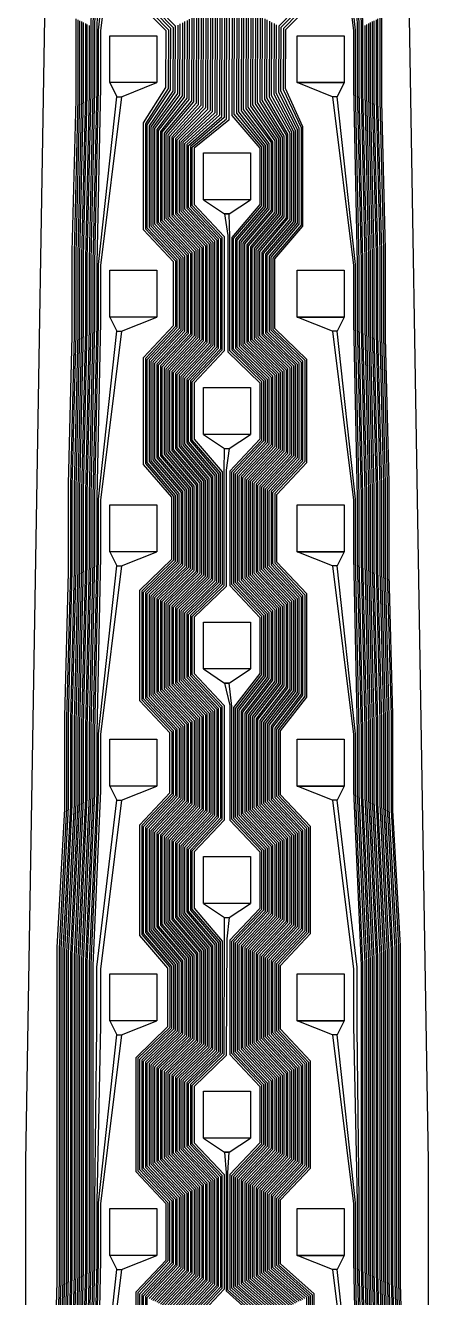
# Model space of a CAD drawing. Header units: inches. Extents: x 115980 to 170179, y 57000 to 74333.
# Drawn here: x 146915.3 to 147001.3, y 70112.4 to 70383.6 of the extents above; entities that cross this region are included whole.
import ezdxf

# ---------------------------------------------------------------- set-up
doc = ezdxf.new("R2010")
doc.units = ezdxf.units.IN
doc.header["$MEASUREMENT"] = 0
for name, color, linetype in [('metal', 221, 'Continuous'), ('nitride window', 40, 'Continuous'), ('profile', 140, 'Continuous')]:
    doc.layers.add(name, color=color, linetype=linetype)

msp = doc.modelspace()

# ---------------------------------------------------------------- linework, layer by layer
at = {"layer": 'metal'}
for points in [[(146924.49, 70085.82), (146925.29, 70117.42), (146925.29, 70135.42), (146925.29, 70167.42), (146925.29, 70185.42), (146926.89, 70218.22), (146926.89, 70234.62), (146927.69, 70268.62), (146927.69, 70284.22), (146928.49, 70319.02), (146928.49, 70333.82), (146929.29, 70369.42), (146929.29, 70383.42), (146930.09, 70419.82)], [(146930.49, 70420.02), (146929.69, 70383.22), (146929.69, 70369.62), (146928.89, 70333.62), (146928.89, 70319.22), (146928.09, 70284.02), (146928.09, 70268.82), (146927.29, 70234.42), (146927.29, 70218.42), (146925.69, 70185.22), (146925.69, 70167.62), (146925.69, 70135.22), (146925.69, 70117.62), (146924.89, 70085.62)], [(146925.29, 70085.42), (146926.09, 70117.82), (146926.09, 70135.02), (146926.09, 70167.82), (146926.09, 70185.02), (146927.69, 70218.62), (146927.69, 70234.22), (146928.49, 70269.02), (146928.49, 70283.82), (146929.29, 70319.42), (146929.29, 70333.42), (146930.09, 70369.82), (146930.09, 70383.02), (146930.89, 70420.22)], [(146931.29, 70420.42), (146930.49, 70382.82), (146930.49, 70370.02), (146929.69, 70333.22), (146929.69, 70319.62), (146928.89, 70283.62), (146928.89, 70269.22), (146928.09, 70234.02), (146928.09, 70218.82), (146926.49, 70184.82), (146926.49, 70168.02), (146926.49, 70134.82), (146926.49, 70118.02), (146925.69, 70085.22)], [(146985.29, 70420.42), (146986.09, 70382.82), (146986.09, 70370.02), (146986.89, 70333.22), (146986.89, 70319.62), (146987.69, 70283.62), (146987.69, 70269.22), (146988.49, 70234.02), (146988.49, 70218.82), (146990.09, 70184.82), (146990.09, 70168.02), (146990.09, 70134.82), (146990.09, 70118.02), (146990.89, 70085.22)], [(146991.29, 70085.42), (146990.49, 70117.82), (146990.49, 70135.02), (146990.49, 70167.82), (146990.49, 70185.02), (146988.89, 70218.62), (146988.89, 70234.22), (146988.09, 70269.02), (146988.09, 70283.82), (146987.29, 70319.42), (146987.29, 70333.42), (146986.49, 70369.82), (146986.49, 70383.02), (146985.69, 70420.22)], [(146986.09, 70420.02), (146986.89, 70383.22), (146986.89, 70369.62), (146987.69, 70333.62), (146987.69, 70319.22), (146988.49, 70284.02), (146988.49, 70268.82), (146989.29, 70234.42), (146989.29, 70218.42), (146990.89, 70185.22), (146990.89, 70167.62), (146990.89, 70135.22), (146990.89, 70117.62), (146991.69, 70085.62)], [(146992.09, 70085.82), (146991.29, 70117.42), (146991.29, 70135.42), (146991.29, 70167.42), (146991.29, 70185.42), (146989.69, 70218.22), (146989.69, 70234.62), (146988.89, 70268.62), (146988.89, 70284.22), (146988.09, 70319.02), (146988.09, 70333.82), (146987.29, 70369.42), (146987.29, 70383.42), (146986.49, 70419.82)], [(146926.09, 70085.02), (146926.89, 70118.22), (146926.89, 70134.62), (146926.89, 70168.22), (146926.89, 70184.62), (146928.49, 70219.02), (146928.49, 70233.82), (146929.29, 70269.42), (146929.29, 70283.42), (146930.09, 70319.82), (146930.09, 70333.02), (146930.89, 70370.22), (146930.89, 70382.62), (146934.79, 70418.42)], [(146935.79, 70418.42), (146931.29, 70382.42), (146931.31, 70370.43), (146930.49, 70332.82), (146930.49, 70320.02), (146929.69, 70283.22), (146929.69, 70269.62), (146928.89, 70233.62), (146928.89, 70219.22), (146927.29, 70184.42), (146927.29, 70168.42), (146927.29, 70134.42), (146927.29, 70118.42), (146926.49, 70084.82)], [(146980.79, 70418.42), (146985.29, 70382.42), (146985.28, 70370.43), (146986.09, 70332.82), (146986.09, 70320.02), (146986.89, 70283.22), (146986.89, 70269.62), (146987.69, 70233.62), (146987.69, 70219.22), (146989.29, 70184.42), (146989.29, 70168.42), (146989.29, 70134.42), (146989.29, 70118.42), (146990.09, 70084.82)], [(146990.49, 70085.02), (146989.69, 70118.22), (146989.69, 70134.62), (146989.69, 70168.22), (146989.69, 70184.62), (146988.09, 70219.02), (146988.09, 70233.82), (146987.29, 70269.42), (146987.29, 70283.42), (146986.49, 70319.82), (146986.49, 70333.02), (146985.69, 70370.22), (146985.69, 70382.62), (146981.79, 70418.42)], [(146938.89, 70089.22), (146938.89, 70113.62), (146945.29, 70120.42), (146945.29, 70132.42), (146938.89, 70139.22), (146938.89, 70163.62), (146945.69, 70170.22), (146945.69, 70182.62), (146939.69, 70189.62), (146939.69, 70213.22), (146946.09, 70220.02), (146946.09, 70232.82), (146939.69, 70239.62), (146939.69, 70263.22), (146946.49, 70269.82), (146946.49, 70283.02), (146940.49, 70290.02), (146940.49, 70312.82), (146946.89, 70319.62), (146946.89, 70333.22), (146940.49, 70340.02), (146940.49, 70362.82), (146945.28, 70370.39), (146945.29, 70382.42), (146938.79, 70389.17)], [(146939.29, 70389.42), (146945.79, 70382.67), (146945.77, 70370.13), (146940.89, 70362.62), (146940.89, 70340.22), (146947.29, 70333.42), (146947.29, 70319.42), (146940.89, 70312.62), (146940.89, 70290.22), (146946.89, 70283.22), (146946.89, 70269.62), (146940.09, 70263.02), (146940.09, 70239.82), (146946.49, 70233.02), (146946.49, 70219.82), (146940.09, 70213.02), (146940.09, 70189.82), (146946.09, 70182.82), (146946.09, 70170.02), (146939.29, 70163.42), (146939.29, 70139.42), (146945.69, 70132.62), (146945.69, 70120.22), (146939.29, 70113.42), (146939.29, 70089.42)], [(146939.69, 70089.62), (146939.69, 70113.22), (146946.09, 70120.02), (146946.09, 70132.82), (146939.69, 70139.62), (146939.69, 70163.22), (146946.49, 70169.82), (146946.49, 70183.02), (146940.49, 70190.02), (146940.49, 70212.82), (146946.89, 70219.62), (146946.89, 70233.22), (146940.49, 70240.02), (146940.49, 70262.82), (146947.29, 70269.42), (146947.29, 70283.42), (146941.29, 70290.42), (146941.29, 70312.42), (146947.69, 70319.22), (146947.69, 70333.62), (146941.29, 70340.42), (146941.29, 70362.42), (146946.27, 70369.87), (146946.29, 70382.92), (146939.79, 70389.67)], [(146940.29, 70389.92), (146946.79, 70383.17), (146946.77, 70369.62), (146941.69, 70362.22), (146941.69, 70340.62), (146948.09, 70333.82), (146948.09, 70319.02), (146941.69, 70312.22), (146941.69, 70290.62), (146947.69, 70283.62), (146947.69, 70269.22), (146940.89, 70262.62), (146940.89, 70240.22), (146947.29, 70233.42), (146947.29, 70219.42), (146940.89, 70212.62), (146940.89, 70190.22), (146946.89, 70183.22), (146946.89, 70169.62), (146940.09, 70163.02), (146940.09, 70139.82), (146946.49, 70133.02), (146946.49, 70119.82), (146940.09, 70113.02), (146940.09, 70089.82)], [(146940.49, 70090.02), (146940.49, 70112.82), (146946.89, 70119.62), (146946.89, 70133.22), (146940.49, 70140.02), (146940.49, 70162.82), (146947.29, 70169.42), (146947.29, 70183.42), (146941.29, 70190.42), (146941.29, 70212.42), (146947.69, 70219.22), (146947.69, 70233.62), (146941.29, 70240.42), (146941.29, 70262.42), (146948.09, 70269.02), (146948.09, 70283.82), (146942.09, 70290.82), (146942.09, 70312.02), (146948.49, 70318.82), (146948.49, 70334.02), (146942.09, 70340.82), (146942.09, 70362.02), (146947.26, 70369.36), (146947.29, 70383.42), (146940.79, 70390.17)], [(146949.29, 70108.42), (146955.69, 70115.22), (146955.69, 70137.62), (146949.29, 70144.42), (146949.29, 70158.42), (146956.09, 70165.02), (146956.09, 70187.82), (146950.09, 70194.82), (146950.09, 70208.02), (146956.49, 70214.82), (146956.49, 70238.02), (146950.09, 70244.82), (146950.09, 70258.02), (146956.89, 70264.62), (146956.89, 70288.22), (146950.89, 70295.22), (146950.89, 70307.62), (146957.29, 70314.42), (146957.29, 70338.42), (146950.89, 70345.22), (146950.89, 70357.62), (146958.18, 70363.69), (146958.29, 70388.92)], [(146958.79, 70389.17), (146958.67, 70363.43), (146951.29, 70357.42), (146951.29, 70345.42), (146957.69, 70338.62), (146957.69, 70314.22), (146951.29, 70307.42), (146951.29, 70295.42), (146957.29, 70288.42), (146957.29, 70264.42), (146950.49, 70257.82), (146950.49, 70245.02), (146956.89, 70238.22), (146956.89, 70214.62), (146950.49, 70207.82), (146950.49, 70195.02), (146956.49, 70188.02), (146956.49, 70164.82), (146949.69, 70158.22), (146949.69, 70144.62), (146956.09, 70137.82), (146956.09, 70115.02), (146949.69, 70108.22)], [(146975.7, 70389.98), (146969.32, 70383.48), (146969.29, 70369.42), (146973.29, 70361.42), (146973.29, 70341.42), (146967.29, 70334.42), (146967.29, 70318.42), (146974.09, 70311.82), (146974.09, 70291.02), (146967.69, 70284.22), (146967.69, 70268.62), (146974.09, 70261.82), (146974.09, 70241.02), (146968.49, 70233.82), (146968.49, 70219.02), (146974.89, 70212.22), (146974.89, 70190.62), (146968.49, 70183.82), (146968.49, 70169.02), (146974.89, 70162.22), (146974.89, 70140.62), (146968.49, 70133.82), (146968.49, 70119.02), (146975.69, 70112.62), (146975.69, 70090.22)], [(146976.09, 70090.02), (146976.09, 70112.82), (146968.89, 70119.22), (146968.89, 70133.62), (146975.29, 70140.42), (146975.29, 70162.42), (146968.89, 70169.22), (146968.89, 70183.62), (146975.29, 70190.42), (146975.29, 70212.42), (146968.89, 70219.22), (146968.89, 70233.62), (146974.49, 70240.82), (146974.49, 70262.02), (146968.09, 70268.82), (146968.09, 70284.02), (146974.49, 70290.82), (146974.49, 70312.02), (146967.69, 70318.62), (146967.69, 70334.22), (146973.69, 70341.22), (146973.69, 70361.62), (146969.79, 70369.67), (146969.82, 70383.22), (146976.19, 70389.72)], [(146976.69, 70389.46), (146970.32, 70382.96), (146970.29, 70369.92), (146974.09, 70361.82), (146974.09, 70341.02), (146968.09, 70334.02), (146968.09, 70318.82), (146974.89, 70312.22), (146974.89, 70290.62), (146968.49, 70283.82), (146968.49, 70269.02), (146974.89, 70262.22), (146974.89, 70240.62), (146969.29, 70233.42), (146969.29, 70219.42), (146975.69, 70212.62), (146975.69, 70190.22), (146969.29, 70183.42), (146969.29, 70169.42), (146975.69, 70162.62), (146975.69, 70140.22), (146969.29, 70133.42), (146969.29, 70119.42), (146976.49, 70113.02), (146976.49, 70089.82)], [(146976.89, 70089.62), (146976.89, 70113.22), (146969.69, 70119.62), (146969.69, 70133.22), (146976.09, 70140.02), (146976.09, 70162.82), (146969.69, 70169.62), (146969.69, 70183.22), (146976.09, 70190.02), (146976.09, 70212.82), (146969.69, 70219.62), (146969.69, 70233.22), (146975.29, 70240.42), (146975.29, 70262.42), (146968.89, 70269.22), (146968.89, 70283.62), (146975.29, 70290.42), (146975.29, 70312.42), (146968.49, 70319.02), (146968.49, 70333.82), (146974.49, 70340.82), (146974.49, 70362.02), (146970.79, 70370.17), (146970.81, 70382.71), (146977.18, 70389.21)], [(146952.79, 70386.17), (146952.72, 70366.53), (146946.49, 70359.82), (146946.49, 70343.02), (146952.89, 70336.22), (146952.89, 70316.62), (146946.49, 70309.82), (146946.49, 70293.02), (146952.49, 70286.02), (146952.49, 70266.82), (146945.69, 70260.22), (146945.69, 70242.62), (146952.09, 70235.82), (146952.09, 70217.02), (146945.69, 70210.22), (146945.69, 70192.62), (146951.69, 70185.62), (146951.69, 70167.22), (146944.89, 70160.62), (146944.89, 70142.22), (146951.29, 70135.42), (146951.29, 70117.42), (146944.89, 70110.62)], [(146945.29, 70110.42), (146951.69, 70117.22), (146951.69, 70135.62), (146945.29, 70142.42), (146945.29, 70160.42), (146952.09, 70167.02), (146952.09, 70185.82), (146946.09, 70192.82), (146946.09, 70210.02), (146952.49, 70216.82), (146952.49, 70236.02), (146946.09, 70242.82), (146946.09, 70260.02), (146952.89, 70266.62), (146952.89, 70286.22), (146946.89, 70293.22), (146946.89, 70309.62), (146953.29, 70316.42), (146953.29, 70336.42), (146946.89, 70343.22), (146946.89, 70359.62), (146953.22, 70366.27), (146953.29, 70386.42)], [(146953.79, 70386.67), (146953.71, 70366.01), (146947.29, 70359.42), (146947.29, 70343.42), (146953.69, 70336.62), (146953.69, 70316.22), (146947.29, 70309.42), (146947.29, 70293.42), (146953.29, 70286.42), (146953.29, 70266.42), (146946.49, 70259.82), (146946.49, 70243.02), (146952.89, 70236.22), (146952.89, 70216.62), (146946.49, 70209.82), (146946.49, 70193.02), (146952.49, 70186.02), (146952.49, 70166.82), (146945.69, 70160.22), (146945.69, 70142.62), (146952.09, 70135.82), (146952.09, 70117.02), (146945.69, 70110.22)], [(146946.09, 70110.02), (146952.49, 70116.82), (146952.49, 70136.02), (146946.09, 70142.82), (146946.09, 70160.02), (146952.89, 70166.62), (146952.89, 70186.22), (146946.89, 70193.22), (146946.89, 70209.62), (146953.29, 70216.42), (146953.29, 70236.42), (146946.89, 70243.22), (146946.89, 70259.62), (146953.69, 70266.22), (146953.69, 70286.62), (146947.69, 70293.62), (146947.69, 70309.22), (146954.09, 70316.02), (146954.09, 70336.82), (146947.69, 70343.62), (146947.69, 70359.22), (146954.21, 70365.75), (146954.29, 70386.92)], [(146954.79, 70387.17), (146954.7, 70365.49), (146948.09, 70359.02), (146948.09, 70343.82), (146954.49, 70337.02), (146954.49, 70315.82), (146948.09, 70309.02), (146948.09, 70293.82), (146954.09, 70286.82), (146954.09, 70266.02), (146947.29, 70259.42), (146947.29, 70243.42), (146953.69, 70236.62), (146953.69, 70216.22), (146947.29, 70209.42), (146947.29, 70193.42), (146953.29, 70186.42), (146953.29, 70166.42), (146946.49, 70159.82), (146946.49, 70143.02), (146952.89, 70136.22), (146952.89, 70116.62), (146946.49, 70109.82)], [(146946.89, 70109.62), (146953.29, 70116.42), (146953.29, 70136.42), (146946.89, 70143.22), (146946.89, 70159.62), (146953.69, 70166.22), (146953.69, 70186.62), (146947.69, 70193.62), (146947.69, 70209.22), (146954.09, 70216.02), (146954.09, 70236.82), (146947.69, 70243.62), (146947.69, 70259.22), (146954.49, 70265.82), (146954.49, 70287.02), (146948.49, 70294.02), (146948.49, 70308.82), (146954.89, 70315.62), (146954.89, 70337.22), (146948.49, 70344.02), (146948.49, 70358.82), (146955.2, 70365.24), (146955.29, 70387.42)], [(146955.79, 70387.67), (146955.7, 70364.98), (146948.89, 70358.62), (146948.89, 70344.22), (146955.29, 70337.42), (146955.29, 70315.42), (146948.89, 70308.62), (146948.89, 70294.22), (146954.89, 70287.22), (146954.89, 70265.62), (146948.09, 70259.02), (146948.09, 70243.82), (146954.49, 70237.02), (146954.49, 70215.82), (146948.09, 70209.02), (146948.09, 70193.82), (146954.09, 70186.82), (146954.09, 70166.02), (146947.29, 70159.42), (146947.29, 70143.42), (146953.69, 70136.62), (146953.69, 70116.22), (146947.29, 70109.42)], [(146947.69, 70109.22), (146954.09, 70116.02), (146954.09, 70136.82), (146947.69, 70143.62), (146947.69, 70159.22), (146954.49, 70165.82), (146954.49, 70187.02), (146948.49, 70194.02), (146948.49, 70208.82), (146954.89, 70215.62), (146954.89, 70237.22), (146948.49, 70244.02), (146948.49, 70258.82), (146955.29, 70265.42), (146955.29, 70287.42), (146949.29, 70294.42), (146949.29, 70308.42), (146955.69, 70315.22), (146955.69, 70337.62), (146949.29, 70344.42), (146949.29, 70358.42), (146956.19, 70364.72), (146956.29, 70387.92)], [(146956.79, 70388.17), (146956.69, 70364.46), (146949.69, 70358.22), (146949.69, 70344.62), (146956.09, 70337.82), (146956.09, 70315.02), (146949.69, 70308.22), (146949.69, 70294.62), (146955.69, 70287.62), (146955.69, 70265.22), (146948.89, 70258.62), (146948.89, 70244.22), (146955.29, 70237.42), (146955.29, 70215.42), (146948.89, 70208.62), (146948.89, 70194.22), (146954.89, 70187.22), (146954.89, 70165.62), (146948.09, 70159.02), (146948.09, 70143.82), (146954.49, 70137.02), (146954.49, 70115.82), (146948.09, 70109.02)], [(146948.49, 70108.82), (146954.89, 70115.62), (146954.89, 70137.22), (146948.49, 70144.02), (146948.49, 70158.82), (146955.29, 70165.42), (146955.29, 70187.42), (146949.29, 70194.42), (146949.29, 70208.42), (146955.69, 70215.22), (146955.69, 70237.62), (146949.29, 70244.42), (146949.29, 70258.42), (146956.09, 70265.02), (146956.09, 70287.82), (146950.09, 70294.82), (146950.09, 70308.02), (146956.49, 70314.82), (146956.49, 70338.02), (146950.09, 70344.82), (146950.09, 70358.02), (146957.18, 70364.21), (146957.29, 70388.42)], [(146957.79, 70388.67), (146957.68, 70363.95), (146950.49, 70357.82), (146950.49, 70345.02), (146956.89, 70338.22), (146956.89, 70314.62), (146950.49, 70307.82), (146950.49, 70295.02), (146956.49, 70288.02), (146956.49, 70264.82), (146949.69, 70258.22), (146949.69, 70244.62), (146956.09, 70237.82), (146956.09, 70215.02), (146949.69, 70208.22), (146949.69, 70194.62), (146955.69, 70187.62), (146955.69, 70165.22), (146948.89, 70158.62), (146948.89, 70144.22), (146955.29, 70137.42), (146955.29, 70115.42), (146948.89, 70108.62)], [(146959.4, 70388.63), (146959.29, 70364.42), (146965.29, 70357.42), (146965.29, 70345.42), (146959.29, 70338.42), (146959.29, 70314.42), (146966.09, 70307.82), (146966.09, 70295.02), (146959.69, 70288.22), (146959.69, 70264.62), (146966.09, 70257.82), (146966.09, 70245.02), (146960.49, 70237.82), (146960.49, 70215.02), (146966.89, 70208.22), (146966.89, 70194.62), (146960.49, 70187.82), (146960.49, 70165.02), (146966.89, 70158.22), (146966.89, 70144.62), (146960.49, 70137.82), (146960.49, 70115.02), (146967.69, 70108.62)], [(146968.09, 70108.82), (146960.89, 70115.22), (146960.89, 70137.62), (146967.29, 70144.42), (146967.29, 70158.42), (146960.89, 70165.22), (146960.89, 70187.62), (146967.29, 70194.42), (146967.29, 70208.42), (146960.89, 70215.22), (146960.89, 70237.62), (146966.49, 70244.82), (146966.49, 70258.02), (146960.09, 70264.82), (146960.09, 70288.02), (146966.49, 70294.82), (146966.49, 70308.02), (146959.69, 70314.62), (146959.69, 70338.22), (146965.69, 70345.22), (146965.69, 70357.62), (146959.79, 70364.67), (146959.9, 70388.37)], [(146960.39, 70388.12), (146960.29, 70364.92), (146966.09, 70357.82), (146966.09, 70345.02), (146960.09, 70338.02), (146960.09, 70314.82), (146966.89, 70308.22), (146966.89, 70294.62), (146960.49, 70287.82), (146960.49, 70265.02), (146966.89, 70258.22), (146966.89, 70244.62), (146961.29, 70237.42), (146961.29, 70215.42), (146967.69, 70208.62), (146967.69, 70194.22), (146961.29, 70187.42), (146961.29, 70165.42), (146967.69, 70158.62), (146967.69, 70144.22), (146961.29, 70137.42), (146961.29, 70115.42), (146968.49, 70109.02)], [(146968.89, 70109.22), (146961.69, 70115.62), (146961.69, 70137.22), (146968.09, 70144.02), (146968.09, 70158.82), (146961.69, 70165.62), (146961.69, 70187.22), (146968.09, 70194.02), (146968.09, 70208.82), (146961.69, 70215.62), (146961.69, 70237.22), (146967.29, 70244.42), (146967.29, 70258.42), (146960.89, 70265.22), (146960.89, 70287.62), (146967.29, 70294.42), (146967.29, 70308.42), (146960.49, 70315.02), (146960.49, 70337.82), (146966.49, 70344.82), (146966.49, 70358.02), (146960.79, 70365.17), (146960.89, 70387.86)], [(146961.39, 70387.6), (146961.29, 70365.42), (146966.89, 70358.22), (146966.89, 70344.62), (146960.89, 70337.62), (146960.89, 70315.22), (146967.69, 70308.62), (146967.69, 70294.22), (146961.29, 70287.42), (146961.29, 70265.42), (146967.69, 70258.62), (146967.69, 70244.22), (146962.09, 70237.02), (146962.09, 70215.82), (146968.49, 70209.02), (146968.49, 70193.82), (146962.09, 70187.02), (146962.09, 70165.82), (146968.49, 70159.02), (146968.49, 70143.82), (146962.09, 70137.02), (146962.09, 70115.82), (146969.29, 70109.42)], [(146969.69, 70109.62), (146962.49, 70116.02), (146962.49, 70136.82), (146968.89, 70143.62), (146968.89, 70159.22), (146962.49, 70166.02), (146962.49, 70186.82), (146968.89, 70193.62), (146968.89, 70209.22), (146962.49, 70216.02), (146962.49, 70236.82), (146968.09, 70244.02), (146968.09, 70258.82), (146961.69, 70265.62), (146961.69, 70287.22), (146968.09, 70294.02), (146968.09, 70308.82), (146961.29, 70315.42), (146961.29, 70337.42), (146967.29, 70344.42), (146967.29, 70358.42), (146961.79, 70365.67), (146961.88, 70387.34)], [(146962.38, 70387.09), (146962.29, 70365.92), (146967.69, 70358.62), (146967.69, 70344.22), (146961.69, 70337.22), (146961.69, 70315.62), (146968.49, 70309.02), (146968.49, 70293.82), (146962.09, 70287.02), (146962.09, 70265.82), (146968.49, 70259.02), (146968.49, 70243.82), (146962.89, 70236.62), (146962.89, 70216.22), (146969.29, 70209.42), (146969.29, 70193.42), (146962.89, 70186.62), (146962.89, 70166.22), (146969.29, 70159.42), (146969.29, 70143.42), (146962.89, 70136.62), (146962.89, 70116.22), (146970.09, 70109.82)], [(146970.49, 70110.02), (146963.29, 70116.42), (146963.29, 70136.42), (146969.69, 70143.22), (146969.69, 70159.62), (146963.29, 70166.42), (146963.29, 70186.42), (146969.69, 70193.22), (146969.69, 70209.62), (146963.29, 70216.42), (146963.29, 70236.42), (146968.89, 70243.62), (146968.89, 70259.22), (146962.49, 70266.02), (146962.49, 70286.82), (146968.89, 70293.62), (146968.89, 70309.22), (146962.09, 70315.82), (146962.09, 70337.02), (146968.09, 70344.02), (146968.09, 70358.82), (146962.79, 70366.17), (146962.87, 70386.83)], [(146963.37, 70386.57), (146963.29, 70366.42), (146968.49, 70359.02), (146968.49, 70343.82), (146962.49, 70336.82), (146962.49, 70316.02), (146969.29, 70309.42), (146969.29, 70293.42), (146962.89, 70286.62), (146962.89, 70266.22), (146969.29, 70259.42), (146969.29, 70243.42), (146963.69, 70236.22), (146963.69, 70216.62), (146970.09, 70209.82), (146970.09, 70193.02), (146963.69, 70186.22), (146963.69, 70166.62), (146970.09, 70159.82), (146970.09, 70143.02), (146963.69, 70136.22), (146963.69, 70116.62), (146970.89, 70110.22)], [(146971.29, 70110.42), (146964.09, 70116.82), (146964.09, 70136.02), (146970.49, 70142.82), (146970.49, 70160.02), (146964.09, 70166.82), (146964.09, 70186.02), (146970.49, 70192.82), (146970.49, 70210.02), (146964.09, 70216.82), (146964.09, 70236.02), (146969.69, 70243.22), (146969.69, 70259.62), (146963.29, 70266.42), (146963.29, 70286.42), (146969.69, 70293.22), (146969.69, 70309.62), (146962.89, 70316.22), (146962.89, 70336.62), (146968.89, 70343.62), (146968.89, 70359.22), (146963.79, 70366.67), (146963.87, 70386.31)], [(146921.29, 70087.42), (146922.09, 70115.82), (146922.09, 70137.02), (146922.09, 70165.82), (146922.09, 70187.02), (146923.69, 70216.62), (146923.69, 70236.22), (146924.49, 70267.02), (146924.49, 70285.82), (146925.29, 70317.42), (146925.29, 70335.42), (146926.09, 70367.82), (146926.09, 70385.02)], [(146926.49, 70384.82), (146926.49, 70368.02), (146925.69, 70335.22), (146925.69, 70317.62), (146924.89, 70285.62), (146924.89, 70267.22), (146924.09, 70236.02), (146924.09, 70216.82), (146922.49, 70186.82), (146922.49, 70166.02), (146922.49, 70136.82), (146922.49, 70116.02), (146921.69, 70087.22)], [(146922.09, 70087.02), (146922.89, 70116.22), (146922.89, 70136.62), (146922.89, 70166.22), (146922.89, 70186.62), (146924.49, 70217.02), (146924.49, 70235.82), (146925.29, 70267.42), (146925.29, 70285.42), (146926.09, 70317.82), (146926.09, 70335.02), (146926.89, 70368.22), (146926.89, 70384.62)], [(146927.29, 70384.42), (146927.29, 70368.42), (146926.49, 70334.82), (146926.49, 70318.02), (146925.69, 70285.22), (146925.69, 70267.62), (146924.89, 70235.62), (146924.89, 70217.22), (146923.29, 70186.42), (146923.29, 70166.42), (146923.29, 70136.42), (146923.29, 70116.42), (146922.49, 70086.82)], [(146922.89, 70086.62), (146923.69, 70116.62), (146923.69, 70136.22), (146923.69, 70166.62), (146923.69, 70186.22), (146925.29, 70217.42), (146925.29, 70235.42), (146926.09, 70267.82), (146926.09, 70285.02), (146926.89, 70318.22), (146926.89, 70334.62), (146927.69, 70368.62), (146927.69, 70384.22)], [(146928.09, 70384.02), (146928.09, 70368.82), (146927.29, 70334.42), (146927.29, 70318.42), (146926.49, 70284.82), (146926.49, 70268.02), (146925.69, 70235.22), (146925.69, 70217.62), (146924.09, 70186.02), (146924.09, 70166.82), (146924.09, 70136.02), (146924.09, 70116.82), (146923.29, 70086.42)], [(146923.69, 70086.22), (146924.49, 70117.02), (146924.49, 70135.82), (146924.49, 70167.02), (146924.49, 70185.82), (146926.09, 70217.82), (146926.09, 70235.02), (146926.89, 70268.22), (146926.89, 70284.62), (146927.69, 70318.62), (146927.69, 70334.22), (146928.49, 70369.02), (146928.49, 70383.82)], [(146928.89, 70383.62), (146928.89, 70369.22), (146928.09, 70334.02), (146928.09, 70318.82), (146927.29, 70284.42), (146927.29, 70268.42), (146926.49, 70234.82), (146926.49, 70218.02), (146924.89, 70185.62), (146924.89, 70167.22), (146924.89, 70135.62), (146924.89, 70117.22), (146924.09, 70086.02)], [(146947.79, 70383.67), (146947.76, 70369.1), (146942.49, 70361.82), (146942.49, 70341.02), (146948.89, 70334.22), (146948.89, 70318.62), (146942.49, 70311.82), (146942.49, 70291.02), (146948.49, 70284.02), (146948.49, 70268.82), (146941.69, 70262.22), (146941.69, 70240.62), (146948.09, 70233.82), (146948.09, 70219.02), (146941.69, 70212.22), (146941.69, 70190.62), (146947.69, 70183.62), (146947.69, 70169.22), (146940.89, 70162.62), (146940.89, 70140.22), (146947.29, 70133.42), (146947.29, 70119.42), (146940.89, 70112.62), (146940.89, 70090.22)], [(146941.29, 70090.42), (146941.29, 70112.42), (146947.69, 70119.22), (146947.69, 70133.62), (146941.29, 70140.42), (146941.29, 70162.42), (146948.09, 70169.02), (146948.09, 70183.82), (146942.09, 70190.82), (146942.09, 70212.02), (146948.49, 70218.82), (146948.49, 70234.02), (146942.09, 70240.82), (146942.09, 70262.02), (146948.89, 70268.62), (146948.89, 70284.22), (146942.89, 70291.22), (146942.89, 70311.62), (146949.29, 70318.42), (146949.29, 70334.42), (146942.89, 70341.22), (146942.89, 70361.62), (146948.25, 70368.84), (146948.29, 70383.92)], [(146948.79, 70384.17), (146948.75, 70368.59), (146943.29, 70361.42), (146943.29, 70341.42), (146949.69, 70334.62), (146949.69, 70318.22), (146943.29, 70311.42), (146943.29, 70291.42), (146949.29, 70284.42), (146949.29, 70268.42), (146942.49, 70261.82), (146942.49, 70241.02), (146948.89, 70234.22), (146948.89, 70218.62), (146942.49, 70211.82), (146942.49, 70191.02), (146948.49, 70184.02), (146948.49, 70168.82), (146941.69, 70162.22), (146941.69, 70140.62), (146948.09, 70133.82), (146948.09, 70119.02), (146941.69, 70112.22)], [(146942.09, 70112.02), (146948.49, 70118.82), (146948.49, 70134.02), (146942.09, 70140.82), (146942.09, 70162.02), (146948.89, 70168.62), (146948.89, 70184.22), (146942.89, 70191.22), (146942.89, 70211.62), (146949.29, 70218.42), (146949.29, 70234.42), (146942.89, 70241.22), (146942.89, 70261.62), (146949.69, 70268.22), (146949.69, 70284.62), (146943.69, 70291.62), (146943.69, 70311.22), (146950.09, 70318.02), (146950.09, 70334.82), (146943.69, 70341.62), (146943.69, 70361.22), (146949.25, 70368.33), (146949.29, 70384.42)], [(146949.79, 70384.67), (146949.74, 70368.07), (146944.09, 70361.02), (146944.09, 70341.82), (146950.49, 70335.02), (146950.49, 70317.82), (146944.09, 70311.02), (146944.09, 70291.82), (146950.09, 70284.82), (146950.09, 70268.02), (146943.29, 70261.42), (146943.29, 70241.42), (146949.69, 70234.62), (146949.69, 70218.22), (146943.29, 70211.42), (146943.29, 70191.42), (146949.29, 70184.42), (146949.29, 70168.42), (146942.49, 70161.82), (146942.49, 70141.02), (146948.89, 70134.22), (146948.89, 70118.62), (146942.49, 70111.82)], [(146942.89, 70111.62), (146949.29, 70118.42), (146949.29, 70134.42), (146942.89, 70141.22), (146942.89, 70161.62), (146949.69, 70168.22), (146949.69, 70184.62), (146943.69, 70191.62), (146943.69, 70211.22), (146950.09, 70218.02), (146950.09, 70234.82), (146943.69, 70241.62), (146943.69, 70261.22), (146950.49, 70267.82), (146950.49, 70285.02), (146944.49, 70292.02), (146944.49, 70310.82), (146950.89, 70317.62), (146950.89, 70335.22), (146944.49, 70342.02), (146944.49, 70360.82), (146950.24, 70367.81), (146950.29, 70384.92)], [(146950.79, 70385.17), (146950.73, 70367.56), (146944.89, 70360.62), (146944.89, 70342.22), (146951.29, 70335.42), (146951.29, 70317.42), (146944.89, 70310.62), (146944.89, 70292.22), (146950.89, 70285.22), (146950.89, 70267.62), (146944.09, 70261.02), (146944.09, 70241.82), (146950.49, 70235.02), (146950.49, 70217.82), (146944.09, 70211.02), (146944.09, 70191.82), (146950.09, 70184.82), (146950.09, 70168.02), (146943.29, 70161.42), (146943.29, 70141.42), (146949.69, 70134.62), (146949.69, 70118.22), (146943.29, 70111.42)], [(146943.69, 70111.22), (146950.09, 70118.02), (146950.09, 70134.82), (146943.69, 70141.62), (146943.69, 70161.22), (146950.49, 70167.82), (146950.49, 70185.02), (146944.49, 70192.02), (146944.49, 70210.82), (146950.89, 70217.62), (146950.89, 70235.22), (146944.49, 70242.02), (146944.49, 70260.82), (146951.29, 70267.42), (146951.29, 70285.42), (146945.29, 70292.42), (146945.29, 70310.42), (146951.69, 70317.22), (146951.69, 70335.62), (146945.29, 70342.42), (146945.29, 70360.42), (146951.23, 70367.3), (146951.29, 70385.42)], [(146951.79, 70385.67), (146951.73, 70367.04), (146945.69, 70360.22), (146945.69, 70342.62), (146952.09, 70335.82), (146952.09, 70317.02), (146945.69, 70310.22), (146945.69, 70292.62), (146951.69, 70285.62), (146951.69, 70267.22), (146944.89, 70260.62), (146944.89, 70242.22), (146951.29, 70235.42), (146951.29, 70217.42), (146944.89, 70210.62), (146944.89, 70192.22), (146950.89, 70185.22), (146950.89, 70167.62), (146944.09, 70161.02), (146944.09, 70141.82), (146950.49, 70135.02), (146950.49, 70117.82), (146944.09, 70111.02)], [(146944.49, 70110.82), (146950.89, 70117.62), (146950.89, 70135.22), (146944.49, 70142.02), (146944.49, 70160.82), (146951.29, 70167.42), (146951.29, 70185.42), (146945.29, 70192.42), (146945.29, 70210.42), (146951.69, 70217.22), (146951.69, 70235.62), (146945.29, 70242.42), (146945.29, 70260.42), (146952.09, 70267.02), (146952.09, 70285.82), (146946.09, 70292.82), (146946.09, 70310.02), (146952.49, 70316.82), (146952.49, 70336.02), (146946.09, 70342.82), (146946.09, 70360.02), (146952.22, 70366.78), (146952.29, 70385.92)], [(146964.36, 70386.05), (146964.29, 70366.92), (146969.29, 70359.42), (146969.29, 70343.42), (146963.29, 70336.42), (146963.29, 70316.42), (146970.09, 70309.82), (146970.09, 70293.02), (146963.69, 70286.22), (146963.69, 70266.62), (146970.09, 70259.82), (146970.09, 70243.02), (146964.49, 70235.82), (146964.49, 70217.02), (146970.89, 70210.22), (146970.89, 70192.62), (146964.49, 70185.82), (146964.49, 70167.02), (146970.89, 70160.22), (146970.89, 70142.62), (146964.49, 70135.82), (146964.49, 70117.02), (146971.69, 70110.62)], [(146972.09, 70110.82), (146964.89, 70117.22), (146964.89, 70135.62), (146971.29, 70142.42), (146971.29, 70160.42), (146964.89, 70167.22), (146964.89, 70185.62), (146971.29, 70192.42), (146971.29, 70210.42), (146964.89, 70217.22), (146964.89, 70235.62), (146970.49, 70242.82), (146970.49, 70260.02), (146964.09, 70266.82), (146964.09, 70286.02), (146970.49, 70292.82), (146970.49, 70310.02), (146963.69, 70316.62), (146963.69, 70336.22), (146969.69, 70343.22), (146969.69, 70359.62), (146964.79, 70367.17), (146964.86, 70385.8)], [(146965.35, 70385.54), (146965.29, 70367.42), (146970.09, 70359.82), (146970.09, 70343.02), (146964.09, 70336.02), (146964.09, 70316.82), (146970.89, 70310.22), (146970.89, 70292.62), (146964.49, 70285.82), (146964.49, 70267.02), (146970.89, 70260.22), (146970.89, 70242.62), (146965.29, 70235.42), (146965.29, 70217.42), (146971.69, 70210.62), (146971.69, 70192.22), (146965.29, 70185.42), (146965.29, 70167.42), (146971.69, 70160.62), (146971.69, 70142.22), (146965.29, 70135.42), (146965.29, 70117.42), (146972.49, 70111.02)], [(146972.89, 70111.22), (146965.69, 70117.62), (146965.69, 70135.22), (146972.09, 70142.02), (146972.09, 70160.82), (146965.69, 70167.62), (146965.69, 70185.22), (146972.09, 70192.02), (146972.09, 70210.82), (146965.69, 70217.62), (146965.69, 70235.22), (146971.29, 70242.42), (146971.29, 70260.42), (146964.89, 70267.22), (146964.89, 70285.62), (146971.29, 70292.42), (146971.29, 70310.42), (146964.49, 70317.02), (146964.49, 70335.82), (146970.49, 70342.82), (146970.49, 70360.02), (146965.79, 70367.67), (146965.85, 70385.28)], [(146966.35, 70385.02), (146966.29, 70367.92), (146970.89, 70360.22), (146970.89, 70342.62), (146964.89, 70335.62), (146964.89, 70317.22), (146971.69, 70310.62), (146971.69, 70292.22), (146965.29, 70285.42), (146965.29, 70267.42), (146971.69, 70260.62), (146971.69, 70242.22), (146966.09, 70235.02), (146966.09, 70217.82), (146972.49, 70211.02), (146972.49, 70191.82), (146966.09, 70185.02), (146966.09, 70167.82), (146972.49, 70161.02), (146972.49, 70141.82), (146966.09, 70135.02), (146966.09, 70117.82), (146973.29, 70111.42)], [(146973.69, 70111.62), (146966.49, 70118.02), (146966.49, 70134.82), (146972.89, 70141.62), (146972.89, 70161.22), (146966.49, 70168.02), (146966.49, 70184.82), (146972.89, 70191.62), (146972.89, 70211.22), (146966.49, 70218.02), (146966.49, 70234.82), (146972.09, 70242.02), (146972.09, 70260.82), (146965.69, 70267.62), (146965.69, 70285.22), (146972.09, 70292.02), (146972.09, 70310.82), (146965.29, 70317.42), (146965.29, 70335.42), (146971.29, 70342.42), (146971.29, 70360.42), (146966.79, 70368.17), (146966.84, 70384.77)], [(146967.34, 70384.51), (146967.29, 70368.42), (146971.69, 70360.62), (146971.69, 70342.22), (146965.69, 70335.22), (146965.69, 70317.62), (146972.49, 70311.02), (146972.49, 70291.82), (146966.09, 70285.02), (146966.09, 70267.82), (146972.49, 70261.02), (146972.49, 70241.82), (146966.89, 70234.62), (146966.89, 70218.22), (146973.29, 70211.42), (146973.29, 70191.42), (146966.89, 70184.62), (146966.89, 70168.22), (146973.29, 70161.42), (146973.29, 70141.42), (146966.89, 70134.62), (146966.89, 70118.22), (146974.09, 70111.82)], [(146974.49, 70112.02), (146967.29, 70118.42), (146967.29, 70134.42), (146973.69, 70141.22), (146973.69, 70161.62), (146967.29, 70168.42), (146967.29, 70184.42), (146973.69, 70191.22), (146973.69, 70211.62), (146967.29, 70218.42), (146967.29, 70234.42), (146972.89, 70241.62), (146972.89, 70261.22), (146966.49, 70268.02), (146966.49, 70284.82), (146972.89, 70291.62), (146972.89, 70311.22), (146966.09, 70317.82), (146966.09, 70335.02), (146972.09, 70342.02), (146972.09, 70360.82), (146967.79, 70368.67), (146967.84, 70384.25)], [(146968.33, 70383.99), (146968.29, 70368.92), (146972.49, 70361.02), (146972.49, 70341.82), (146966.49, 70334.82), (146966.49, 70318.02), (146973.29, 70311.42), (146973.29, 70291.42), (146966.89, 70284.62), (146966.89, 70268.22), (146973.29, 70261.42), (146973.29, 70241.42), (146967.69, 70234.22), (146967.69, 70218.62), (146974.09, 70211.82), (146974.09, 70191.02), (146967.69, 70184.22), (146967.69, 70168.62), (146974.09, 70161.82), (146974.09, 70141.02), (146967.69, 70134.22), (146967.69, 70118.62), (146974.89, 70112.22)], [(146975.29, 70090.42), (146975.29, 70112.42), (146968.09, 70118.82), (146968.09, 70134.02), (146974.49, 70140.82), (146974.49, 70162.02), (146968.09, 70168.82), (146968.09, 70184.02), (146974.49, 70190.82), (146974.49, 70212.02), (146968.09, 70218.82), (146968.09, 70234.02), (146973.69, 70241.22), (146973.69, 70261.62), (146967.29, 70268.42), (146967.29, 70284.42), (146973.69, 70291.22), (146973.69, 70311.62), (146966.89, 70318.22), (146966.89, 70334.62), (146972.89, 70341.62), (146972.89, 70361.22), (146968.79, 70369.17), (146968.83, 70383.74)], [(146987.69, 70383.62), (146987.69, 70369.22), (146988.49, 70334.02), (146988.49, 70318.82), (146989.29, 70284.42), (146989.29, 70268.42), (146990.09, 70234.82), (146990.09, 70218.02), (146991.69, 70185.62), (146991.69, 70167.22), (146991.69, 70135.62), (146991.69, 70117.22), (146992.49, 70086.02)], [(146992.89, 70086.22), (146992.09, 70117.02), (146992.09, 70135.82), (146992.09, 70167.02), (146992.09, 70185.82), (146990.49, 70217.82), (146990.49, 70235.02), (146989.69, 70268.22), (146989.69, 70284.62), (146988.89, 70318.62), (146988.89, 70334.22), (146988.09, 70369.02), (146988.09, 70383.82)], [(146988.49, 70384.02), (146988.49, 70368.82), (146989.29, 70334.42), (146989.29, 70318.42), (146990.09, 70284.82), (146990.09, 70268.02), (146990.89, 70235.22), (146990.89, 70217.62), (146992.49, 70186.02), (146992.49, 70166.82), (146992.49, 70136.02), (146992.49, 70116.82), (146993.29, 70086.42)], [(146993.69, 70086.62), (146992.89, 70116.62), (146992.89, 70136.22), (146992.89, 70166.62), (146992.89, 70186.22), (146991.29, 70217.42), (146991.29, 70235.42), (146990.49, 70267.82), (146990.49, 70285.02), (146989.69, 70318.22), (146989.69, 70334.62), (146988.89, 70368.62), (146988.89, 70384.22)], [(146989.29, 70384.42), (146989.29, 70368.42), (146990.09, 70334.82), (146990.09, 70318.02), (146990.89, 70285.22), (146990.89, 70267.62), (146991.69, 70235.62), (146991.69, 70217.22), (146993.29, 70186.42), (146993.29, 70166.42), (146993.29, 70136.42), (146993.29, 70116.42), (146994.09, 70086.82)], [(146994.49, 70087.02), (146993.69, 70116.22), (146993.69, 70136.62), (146993.69, 70166.22), (146993.69, 70186.62), (146992.09, 70217.02), (146992.09, 70235.82), (146991.29, 70267.42), (146991.29, 70285.42), (146990.49, 70317.82), (146990.49, 70335.02), (146989.69, 70368.22), (146989.69, 70384.62)], [(146990.09, 70384.82), (146990.09, 70368.02), (146990.89, 70335.22), (146990.89, 70317.62), (146991.69, 70285.62), (146991.69, 70267.22), (146992.49, 70236.02), (146992.49, 70216.82), (146994.09, 70186.82), (146994.09, 70166.02), (146994.09, 70136.82), (146994.09, 70116.02), (146994.89, 70087.22)], [(146995.29, 70087.42), (146994.49, 70115.82), (146994.49, 70137.02), (146994.49, 70165.82), (146994.49, 70187.02), (146992.89, 70216.62), (146992.89, 70236.22), (146992.09, 70267.02), (146992.09, 70285.82), (146991.29, 70317.42), (146991.29, 70335.42), (146990.49, 70367.82), (146990.49, 70385.02)], [(146990.89, 70385.22), (146990.89, 70367.62), (146991.69, 70335.62), (146991.69, 70317.22), (146992.49, 70286.02), (146992.49, 70266.82), (146993.29, 70236.42), (146993.29, 70216.42), (146994.89, 70187.22), (146994.89, 70165.62), (146994.89, 70137.22), (146994.89, 70115.62), (146995.69, 70087.62)], [(146996.09, 70087.82), (146995.29, 70115.42), (146995.29, 70137.42), (146995.29, 70165.42), (146995.29, 70187.42), (146993.69, 70216.22), (146993.69, 70236.62), (146992.89, 70266.62), (146992.89, 70286.22), (146992.09, 70317.02), (146992.09, 70335.82), (146991.29, 70367.42), (146991.29, 70385.42)], [(146926.89, 70084.62), (146927.69, 70118.62), (146927.69, 70134.22), (146927.69, 70168.62), (146927.69, 70184.22), (146929.29, 70219.42), (146929.29, 70233.42), (146930.09, 70269.82), (146930.09, 70283.02), (146930.89, 70320.22), (146930.89, 70332.62), (146934.79, 70368.42), (146934.79, 70368.42), (146935.79, 70368.42), (146931.29, 70332.42), (146931.29, 70320.42), (146930.49, 70282.82), (146930.49, 70270.02), (146929.69, 70233.22), (146929.69, 70219.62), (146928.09, 70184.02), (146928.09, 70168.82), (146928.09, 70134.02), (146928.09, 70118.82), (146927.29, 70084.42)], [(146989.69, 70084.62), (146988.89, 70118.62), (146988.89, 70134.22), (146988.89, 70168.62), (146988.89, 70184.22), (146987.29, 70219.42), (146987.29, 70233.42), (146986.49, 70269.82), (146986.49, 70283.02), (146985.69, 70320.22), (146985.69, 70332.62), (146981.79, 70368.42), (146981.79, 70368.42), (146980.79, 70368.42), (146985.29, 70332.42), (146985.29, 70320.42), (146986.09, 70282.82), (146986.09, 70270.02), (146986.89, 70233.22), (146986.89, 70219.62), (146988.49, 70184.02), (146988.49, 70168.82), (146988.49, 70134.02), (146988.49, 70118.82), (146989.29, 70084.42)], [(146967.29, 70108.42), (146960.09, 70114.82), (146960.09, 70138.02), (146966.49, 70144.82), (146966.49, 70158.02), (146960.09, 70164.82), (146960.09, 70188.02), (146966.49, 70194.82), (146966.49, 70208.02), (146960.09, 70214.82), (146960.09, 70238.02), (146965.69, 70245.22), (146965.69, 70257.62), (146959.29, 70264.42), (146959.29, 70288.42), (146965.69, 70295.22), (146965.69, 70307.62), (146958.89, 70314.22), (146958.89, 70338.62), (146958.79, 70343.42), (146958.79, 70343.42), (146957.79, 70343.42), (146958.49, 70338.82), (146958.49, 70314.02), (146965.29, 70307.42), (146965.29, 70295.42), (146958.89, 70288.62), (146958.89, 70264.22), (146965.29, 70257.42), (146965.29, 70245.42), (146959.69, 70238.22), (146959.69, 70214.62), (146966.09, 70207.82), (146966.09, 70195.02), (146959.69, 70188.22), (146959.69, 70164.62), (146966.09, 70157.82), (146966.09, 70145.02), (146959.69, 70138.22), (146959.69, 70114.62), (146966.89, 70108.22)], [(146927.69, 70084.22), (146928.49, 70119.02), (146928.49, 70133.82), (146928.49, 70169.02), (146928.49, 70183.82), (146930.09, 70219.82), (146930.09, 70233.02), (146930.89, 70270.22), (146930.89, 70282.62), (146934.79, 70318.42), (146934.79, 70318.42), (146935.79, 70318.42), (146931.29, 70282.42), (146931.29, 70270.42), (146930.49, 70232.82), (146930.49, 70220.02), (146928.89, 70183.62), (146928.89, 70169.22), (146928.89, 70133.62), (146928.89, 70119.22), (146928.09, 70084.02)], [(146988.89, 70084.22), (146988.09, 70119.02), (146988.09, 70133.82), (146988.09, 70169.02), (146988.09, 70183.82), (146986.49, 70219.82), (146986.49, 70233.02), (146985.69, 70270.22), (146985.69, 70282.62), (146981.79, 70318.42), (146981.79, 70318.42), (146980.79, 70318.42), (146985.29, 70282.42), (146985.29, 70270.42), (146986.09, 70232.82), (146986.09, 70220.02), (146987.69, 70183.62), (146987.69, 70169.22), (146987.69, 70133.62), (146987.69, 70119.22), (146988.49, 70084.02)], [(146950.09, 70108.02), (146956.49, 70114.82), (146956.49, 70138.02), (146950.09, 70144.82), (146950.09, 70158.02), (146956.89, 70164.62), (146956.89, 70188.22), (146950.89, 70195.22), (146950.89, 70207.62), (146957.29, 70214.42), (146957.29, 70238.42), (146950.89, 70245.22), (146950.89, 70257.62), (146957.69, 70264.22), (146957.69, 70288.62), (146957.79, 70293.42), (146957.79, 70293.42), (146958.79, 70293.42), (146958.09, 70288.82), (146958.09, 70264.02), (146951.31, 70257.45), (146951.29, 70245.42), (146957.69, 70238.62), (146957.69, 70214.22), (146951.31, 70207.45), (146951.29, 70195.42), (146957.29, 70188.42), (146957.29, 70164.42), (146950.49, 70157.82), (146950.49, 70145.02), (146956.89, 70138.22), (146956.89, 70114.62), (146950.49, 70107.82)], [(146928.49, 70083.82), (146929.29, 70119.42), (146929.29, 70133.42), (146929.29, 70169.42), (146929.29, 70183.42), (146930.89, 70220.22), (146930.89, 70232.62), (146934.79, 70268.42), (146934.79, 70268.42), (146935.79, 70268.42), (146931.29, 70232.42), (146931.29, 70220.42), (146929.69, 70183.22), (146929.69, 70169.62), (146929.69, 70133.22), (146929.69, 70119.62), (146928.89, 70083.62)], [(146988.09, 70083.82), (146987.29, 70119.42), (146987.29, 70133.42), (146987.29, 70169.42), (146987.29, 70183.42), (146985.69, 70220.22), (146985.69, 70232.62), (146981.79, 70268.42), (146981.79, 70268.42), (146980.79, 70268.42), (146985.29, 70232.42), (146985.29, 70220.42), (146986.89, 70183.22), (146986.89, 70169.62), (146986.89, 70133.22), (146986.89, 70119.62), (146987.69, 70083.62)], [(146966.49, 70108.02), (146959.29, 70114.42), (146959.29, 70138.42), (146965.69, 70145.22), (146965.69, 70157.62), (146959.29, 70164.42), (146959.29, 70188.42), (146965.69, 70195.22), (146965.69, 70207.62), (146959.29, 70214.42), (146959.29, 70238.42), (146958.79, 70243.42), (146958.79, 70243.42), (146957.79, 70243.42), (146958.89, 70238.62), (146958.89, 70214.22), (146965.29, 70207.42), (146965.28, 70195.39), (146958.89, 70188.62), (146958.89, 70164.22), (146965.29, 70157.42), (146965.29, 70145.42), (146958.89, 70138.62), (146958.89, 70114.22), (146966.09, 70107.82)], [(146950.89, 70107.62), (146957.29, 70114.42), (146957.29, 70138.42), (146950.89, 70145.22), (146950.89, 70157.62), (146957.69, 70164.22), (146957.79, 70188.67), (146957.79, 70193.42), (146957.79, 70193.42), (146958.79, 70193.42), (146958.29, 70188.92), (146958.09, 70164.02), (146951.29, 70157.42), (146951.29, 70145.42), (146957.69, 70138.62), (146957.69, 70114.22), (146951.29, 70107.42)]]:
    msp.add_lwpolyline(points, dxfattribs=at)
for points in [[(146933.29, 70381.42), (146943.29, 70381.42), (146943.29, 70371.42), (146933.29, 70371.42)], [(146973.29, 70381.42), (146983.29, 70381.42), (146983.29, 70371.42), (146973.29, 70371.42)], [(146943.29, 70371.42), (146933.29, 70371.42), (146934.79, 70368.42), (146935.79, 70368.42), (146943.29, 70371.42)], [(146973.29, 70371.42), (146983.29, 70371.42), (146981.79, 70368.42), (146980.79, 70368.42), (146973.29, 70371.42)], [(146953.29, 70356.42), (146963.29, 70356.42), (146963.29, 70346.42), (146953.29, 70346.42)], [(146963.29, 70346.42), (146953.29, 70346.42), (146957.79, 70343.42), (146958.79, 70343.42), (146963.29, 70346.42)], [(146933.29, 70331.42), (146943.29, 70331.42), (146943.29, 70321.42), (146933.29, 70321.42)], [(146973.29, 70331.42), (146983.29, 70331.42), (146983.29, 70321.42), (146973.29, 70321.42)], [(146943.29, 70321.42), (146933.29, 70321.42), (146934.79, 70318.42), (146935.79, 70318.42), (146943.29, 70321.42)], [(146973.29, 70321.42), (146983.29, 70321.42), (146981.79, 70318.42), (146980.79, 70318.42), (146973.29, 70321.42)], [(146953.29, 70306.42), (146963.29, 70306.42), (146963.29, 70296.42), (146953.29, 70296.42)], [(146963.29, 70296.42), (146953.29, 70296.42), (146957.79, 70293.42), (146958.79, 70293.42), (146963.29, 70296.42)], [(146933.29, 70281.42), (146943.29, 70281.42), (146943.29, 70271.42), (146933.29, 70271.42)], [(146973.29, 70281.42), (146983.29, 70281.42), (146983.29, 70271.42), (146973.29, 70271.42)], [(146943.29, 70271.42), (146933.29, 70271.42), (146934.79, 70268.42), (146935.79, 70268.42), (146943.29, 70271.42)], [(146973.29, 70271.42), (146983.29, 70271.42), (146981.79, 70268.42), (146980.79, 70268.42), (146973.29, 70271.42)], [(146953.29, 70256.42), (146963.29, 70256.42), (146963.29, 70246.42), (146953.29, 70246.42)], [(146963.29, 70246.42), (146953.29, 70246.42), (146957.79, 70243.42), (146958.79, 70243.42), (146963.29, 70246.42)], [(146933.29, 70231.42), (146943.29, 70231.42), (146943.29, 70221.42), (146933.29, 70221.42)], [(146973.29, 70231.42), (146983.29, 70231.42), (146983.29, 70221.42), (146973.29, 70221.42)], [(146943.29, 70221.42), (146933.29, 70221.42), (146934.79, 70218.42), (146935.79, 70218.42), (146943.29, 70221.42)], [(146973.29, 70221.42), (146983.29, 70221.42), (146981.79, 70218.42), (146980.79, 70218.42), (146973.29, 70221.42)], [(146934.79, 70218.42), (146935.79, 70218.42), (146931.29, 70182.42), (146931.29, 70170.42), (146930.49, 70132.82), (146930.49, 70120.02), (146929.69, 70083.22), (146929.69, 70069.62), (146928.89, 70033.62), (146928.89, 70019.22), (146932.79, 69971.42), (146932.19, 69971.42), (146928.49, 70019.02), (146928.49, 70033.82), (146929.29, 70069.42), (146929.29, 70083.42), (146930.09, 70119.82), (146930.09, 70133.02), (146930.49, 70170.02), (146930.49, 70182.82), (146934.79, 70218.42)], [(146981.79, 70218.42), (146980.79, 70218.42), (146985.29, 70182.42), (146985.29, 70170.42), (146986.09, 70132.82), (146986.09, 70120.02), (146986.89, 70083.22), (146986.89, 70069.62), (146987.69, 70033.62), (146987.69, 70019.22), (146982.59, 69971.42), (146983.19, 69971.42), (146988.09, 70019.02), (146988.09, 70033.82), (146987.29, 70069.42), (146987.29, 70083.42), (146986.49, 70119.82), (146986.49, 70133.02), (146986.09, 70170.02), (146986.09, 70182.82), (146981.79, 70218.42)], [(146953.29, 70206.42), (146963.29, 70206.42), (146963.29, 70196.42), (146953.29, 70196.42)], [(146963.29, 70196.42), (146953.29, 70196.42), (146957.79, 70193.42), (146958.79, 70193.42), (146963.29, 70196.42)], [(146933.29, 70181.42), (146943.29, 70181.42), (146943.29, 70171.42), (146933.29, 70171.42)], [(146973.29, 70181.42), (146983.29, 70181.42), (146983.29, 70171.42), (146973.29, 70171.42)], [(146943.29, 70171.42), (146933.29, 70171.42), (146934.79, 70168.42), (146935.79, 70168.42), (146943.29, 70171.42)], [(146973.29, 70171.42), (146983.29, 70171.42), (146981.79, 70168.42), (146980.79, 70168.42), (146973.29, 70171.42)], [(146934.79, 70168.42), (146935.79, 70168.42), (146931.29, 70132.42), (146931.29, 70120.42), (146930.49, 70082.82), (146930.49, 70070.02), (146929.69, 70033.22), (146929.69, 70019.62), (146933.99, 69971.42), (146933.39, 69971.42), (146929.29, 70019.42), (146929.29, 70033.42), (146930.09, 70069.82), (146930.09, 70083.02), (146930.89, 70120.22), (146930.89, 70132.62), (146934.79, 70168.42)], [(146981.79, 70168.42), (146980.79, 70168.42), (146985.29, 70132.42), (146985.29, 70120.42), (146986.09, 70082.82), (146986.09, 70070.02), (146986.89, 70033.22), (146986.89, 70019.62), (146981.39, 69971.42), (146981.99, 69971.42), (146987.29, 70019.42), (146987.29, 70033.42), (146986.49, 70069.82), (146986.49, 70083.02), (146985.69, 70120.22), (146985.69, 70132.62), (146981.79, 70168.42)], [(146953.29, 70156.42), (146963.29, 70156.42), (146963.29, 70146.42), (146953.29, 70146.42)], [(146963.29, 70146.42), (146953.29, 70146.42), (146957.79, 70143.42), (146958.79, 70143.42), (146963.29, 70146.42)], [(146958.79, 70143.42), (146957.79, 70143.42), (146958.09, 70139.02), (146958.09, 70113.82), (146965.29, 70107.42), (146965.29, 70095.42), (146958.89, 70088.62), (146958.89, 70064.22), (146965.29, 70057.42), (146965.29, 70045.42), (146959.69, 70038.22), (146960.09, 70038.02), (146965.69, 70045.22), (146965.69, 70057.62), (146959.29, 70064.42), (146959.29, 70088.42), (146965.69, 70095.22), (146965.69, 70107.62), (146958.49, 70114.02), (146958.49, 70139.02), (146958.79, 70143.42)], [(146933.29, 70131.42), (146943.29, 70131.42), (146943.29, 70121.42), (146933.29, 70121.42)], [(146973.29, 70131.42), (146983.29, 70131.42), (146983.29, 70121.42), (146973.29, 70121.42)], [(146943.29, 70121.42), (146933.29, 70121.42), (146934.79, 70118.42), (146935.79, 70118.42), (146943.29, 70121.42)], [(146973.29, 70121.42), (146983.29, 70121.42), (146981.79, 70118.42), (146980.79, 70118.42), (146973.29, 70121.42)], [(146934.79, 70118.42), (146935.79, 70118.42), (146931.29, 70082.42), (146931.29, 70070.42), (146930.49, 70032.82), (146930.49, 70020.02), (146935.19, 69971.42), (146934.59, 69971.42), (146930.09, 70019.82), (146930.09, 70033.02), (146930.89, 70070.22), (146930.89, 70082.62), (146934.79, 70118.42)], [(146981.79, 70118.42), (146980.79, 70118.42), (146985.29, 70082.42), (146985.29, 70070.42), (146986.09, 70032.82), (146986.09, 70020.02), (146980.19, 69971.42), (146980.79, 69971.42), (146986.49, 70019.82), (146986.49, 70033.02), (146985.69, 70070.22), (146985.69, 70082.62), (146981.79, 70118.42)]]:
    msp.add_lwpolyline(points, close=True, dxfattribs=at)
at = {"layer": 'nitride window'}
for points in [[(146933.29, 70381.42), (146943.29, 70381.42), (146943.29, 70371.42), (146933.29, 70371.42)], [(146973.29, 70381.42), (146983.29, 70381.42), (146983.29, 70371.42), (146973.29, 70371.42)], [(146953.29, 70356.42), (146963.29, 70356.42), (146963.29, 70346.42), (146953.29, 70346.42)], [(146933.29, 70331.42), (146943.29, 70331.42), (146943.29, 70321.42), (146933.29, 70321.42)], [(146973.29, 70331.42), (146983.29, 70331.42), (146983.29, 70321.42), (146973.29, 70321.42)], [(146953.29, 70306.42), (146963.29, 70306.42), (146963.29, 70296.42), (146953.29, 70296.42)], [(146933.29, 70281.42), (146943.29, 70281.42), (146943.29, 70271.42), (146933.29, 70271.42)], [(146973.29, 70281.42), (146983.29, 70281.42), (146983.29, 70271.42), (146973.29, 70271.42)], [(146953.29, 70256.42), (146963.29, 70256.42), (146963.29, 70246.42), (146953.29, 70246.42)], [(146933.29, 70231.42), (146943.29, 70231.42), (146943.29, 70221.42), (146933.29, 70221.42)], [(146973.29, 70231.42), (146983.29, 70231.42), (146983.29, 70221.42), (146973.29, 70221.42)], [(146953.29, 70206.42), (146963.29, 70206.42), (146963.29, 70196.42), (146953.29, 70196.42)], [(146933.29, 70181.42), (146943.29, 70181.42), (146943.29, 70171.42), (146933.29, 70171.42)], [(146973.29, 70181.42), (146983.29, 70181.42), (146983.29, 70171.42), (146973.29, 70171.42)], [(146953.29, 70156.42), (146963.29, 70156.42), (146963.29, 70146.42), (146953.29, 70146.42)], [(146933.29, 70131.42), (146943.29, 70131.42), (146943.29, 70121.42), (146933.29, 70121.42)], [(146973.29, 70131.42), (146983.29, 70131.42), (146983.29, 70121.42), (146973.29, 70121.42)]]:
    msp.add_lwpolyline(points, close=True, dxfattribs=at)
at = {"layer": 'profile'}
msp.add_lwpolyline([(146958.29, 71160.02), (146933.29, 71031.42), (146929.29, 70981.42), (146915.29, 70141.42), (146915.79, 67451.35), (147000.79, 67451.35), (147001.29, 70141.42), (146987.29, 70981.42), (146983.29, 71031.42)], close=True, dxfattribs=at)

doc.saveas('drawing.dxf')
